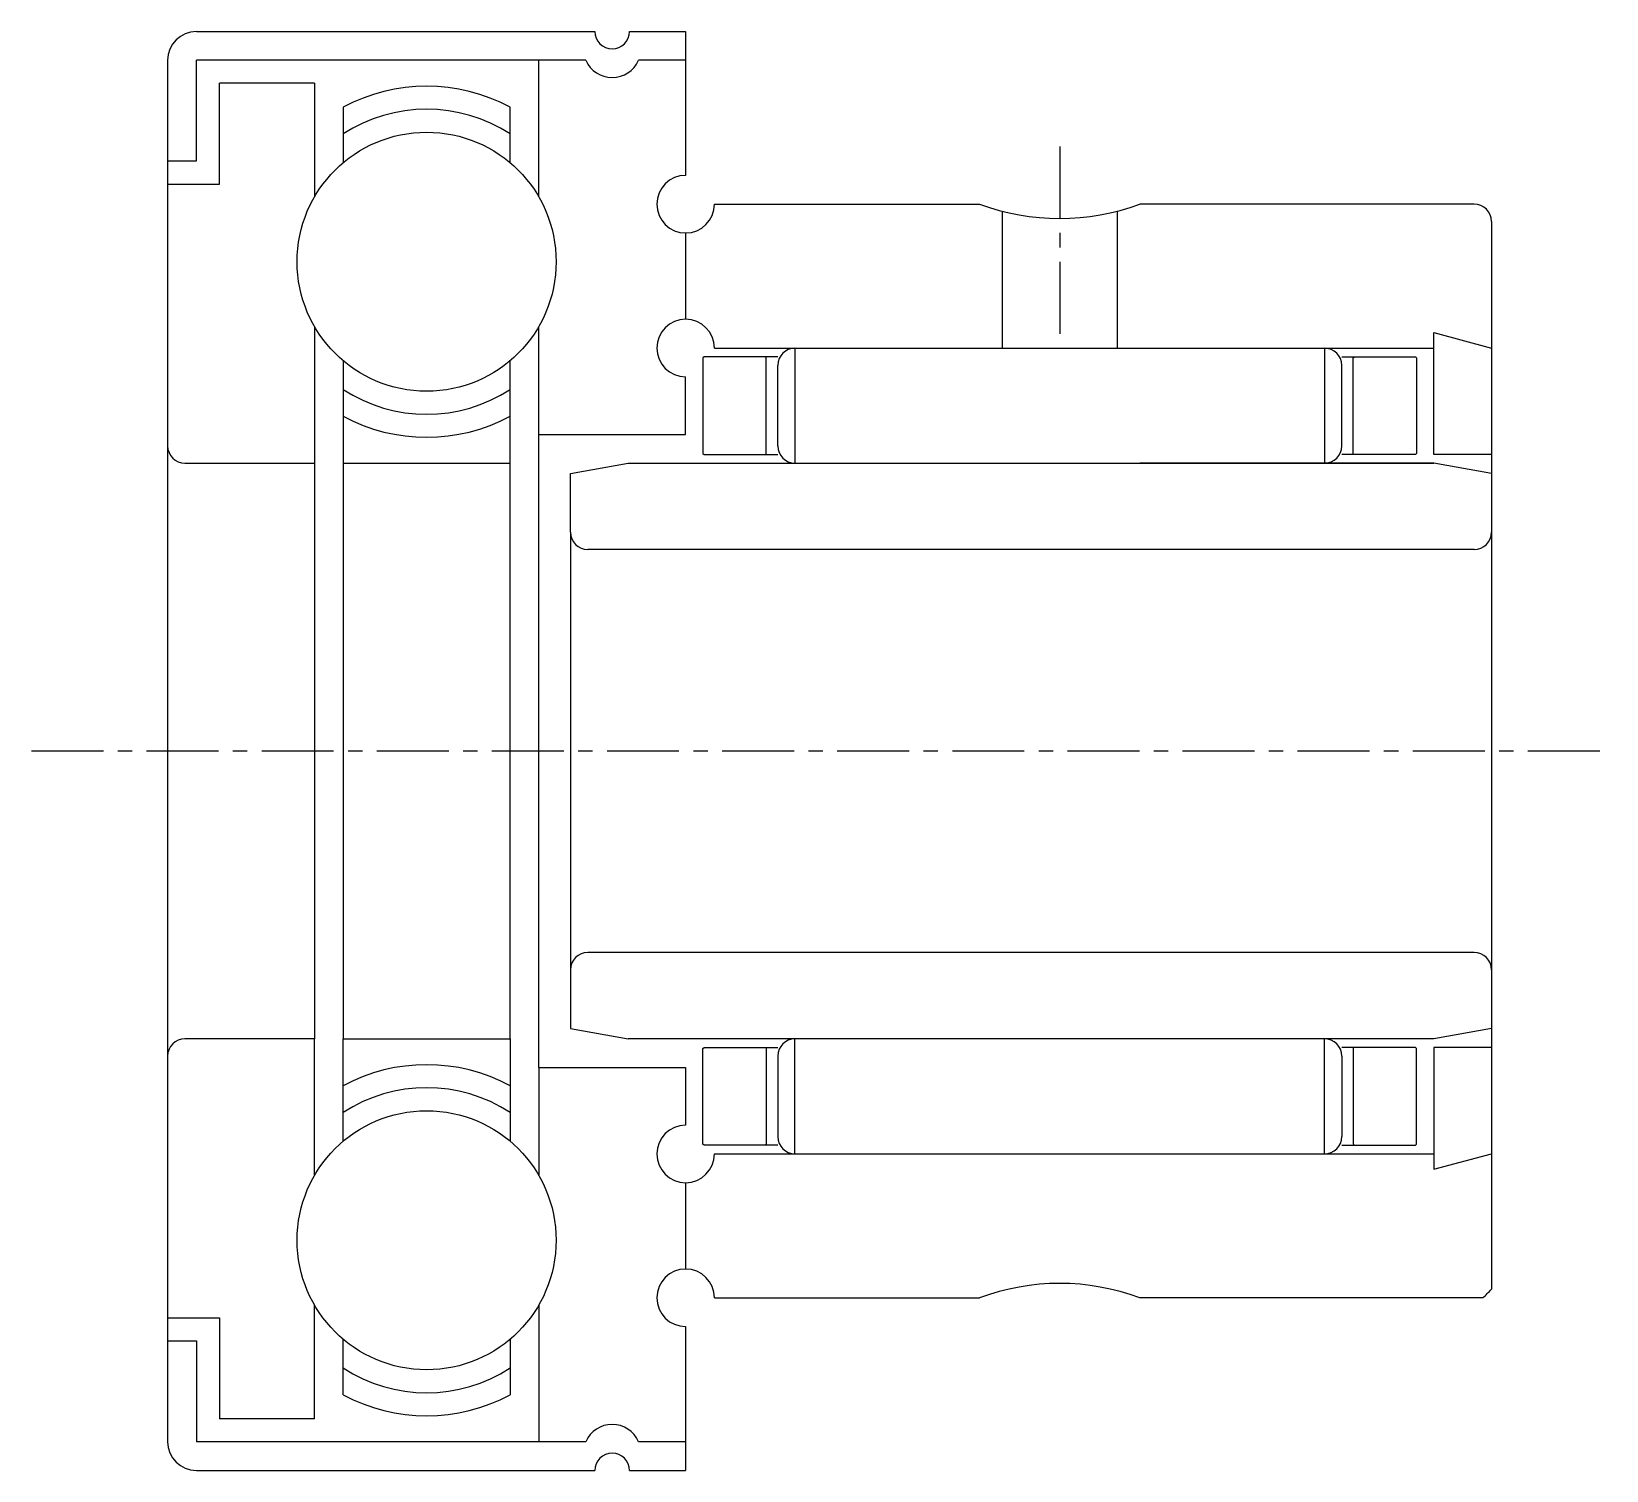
# Model space of a CAD drawing. Extents: x 154.1 to 228.1, y 83.2 to 179.6.
# Drawn here: x 200.69 to 228.05, y 154.58 to 179.58 of the extents above; entities outside this region: 2.
import ezdxf

# ---------------------------------------------------------------- set-up
doc = ezdxf.new("R2010")
doc.units = 0
doc.linetypes.add('CENTER', pattern=[2, 1.25, -0.25, 0.25, -0.25])
doc.layers.get('0').update_dxf_attribs({"linetype": 'CONTINUOUS'})
doc.layers.add('CENTER', color=1, linetype='CENTER')

msp = doc.modelspace()

# ---------------------------------------------------------------- linework, layer by layer
for p, q in [((203.551, 179.578), (210.475, 179.578)), ((211.075, 179.578), (212.051, 179.578)), ((212.051, 179.578), (212.051, 177.078)), ((203.051, 179.078), (203.051, 155.078)), ((203.551, 177.328), (203.551, 179.078)), ((210.317, 179.078), (203.551, 179.078)), ((209.5, 176.703), (209.5, 179.078)), ((212.051, 179.078), (211.234, 179.078)), ((203.951, 176.928), (203.951, 178.678)), ((205.602, 178.678), (203.951, 178.678)), ((205.602, 178.678), (205.602, 176.703)), ((206.102, 178.262), (206.102, 177.299)), ((209, 177.299), (209, 178.262)), ((203.051, 177.328), (203.551, 177.328)), ((203.051, 176.928), (203.951, 176.928)), ((212.551, 176.578), (217.159, 176.578)), ((225.751, 176.578), (219.943, 176.578)), ((217.551, 176.455), (217.551, 174.078)), ((219.551, 176.455), (219.551, 174.078)), ((226.051, 176.278), (226.051, 157.728)), ((212.051, 176.078), (212.051, 174.578)), ((205.602, 174.453), (205.602, 162.078)), ((209.5, 161.578), (209.5, 174.453)), ((225.051, 174.346), (226.051, 174.078)), ((225.051, 172.228), (225.051, 174.346)), ((212.551, 174.078), (225.051, 174.078)), ((213.951, 174.078), (213.951, 172.078)), ((223.151, 174.078), (223.151, 172.078)), ((206.102, 173.856), (206.102, 162.078)), ((209, 162.078), (209, 173.856)), ((212.371, 173.928), (212.351, 173.908)), ((212.351, 173.908), (212.351, 172.248)), ((213.651, 173.928), (212.371, 173.928)), ((213.451, 173.908), (213.431, 173.928)), ((213.451, 172.228), (213.451, 173.908)), ((213.651, 172.378), (213.651, 173.778)), ((223.451, 173.928), (224.731, 173.928)), ((223.451, 172.378), (223.451, 173.778)), ((223.651, 173.908), (223.671, 173.928)), ((223.651, 172.228), (223.651, 173.908)), ((223.771, 173.928), (223.771, 173.928)), ((224.091, 173.928), (224.091, 173.928)), ((224.731, 173.928), (224.751, 173.908)), ((224.751, 173.908), (224.751, 172.248)), ((212.051, 172.578), (212.051, 173.578)), ((209.5, 172.578), (212.051, 172.578)), ((212.351, 172.248), (212.371, 172.228)), ((212.371, 172.228), (213.651, 172.228)), ((224.731, 172.228), (223.451, 172.228)), ((224.751, 172.248), (224.731, 172.228)), ((226.051, 172.228), (225.051, 172.228)), ((203.351, 172.078), (205.602, 172.078)), ((206.102, 172.078), (209, 172.078)), ((210.051, 171.901), (211.051, 172.078)), ((210.051, 170.878), (210.051, 171.901)), ((211.051, 172.078), (225.051, 172.078)), ((217.18, 172.078), (217.18, 172.078)), ((225.051, 172.078), (219.943, 172.078)), ((226.051, 171.901), (225.051, 172.078)), ((210.051, 170.878), (210.051, 163.278)), ((225.751, 170.578), (210.351, 170.578)), ((225.751, 163.578), (210.351, 163.578)), ((210.051, 163.278), (210.051, 162.254)), ((205.602, 162.078), (203.351, 162.078)), ((205.602, 159.703), (205.602, 162.078)), ((206.102, 160.299), (206.102, 162.078)), ((206.102, 162.078), (209, 162.078)), ((209, 162.078), (209, 160.299)), ((210.051, 162.254), (211.051, 162.078)), ((225.051, 162.078), (211.051, 162.078)), ((213.951, 160.078), (213.951, 162.078)), ((217.18, 162.078), (217.18, 162.078)), ((223.151, 160.078), (223.151, 162.078)), ((226.051, 162.254), (225.051, 162.078)), ((212.351, 161.908), (212.371, 161.928)), ((212.351, 160.248), (212.351, 161.908)), ((212.371, 161.928), (213.651, 161.928)), ((213.451, 161.928), (213.451, 160.248)), ((213.651, 161.778), (213.651, 160.378)), ((224.731, 161.928), (223.451, 161.928)), ((223.451, 161.778), (223.451, 160.378)), ((223.651, 161.928), (223.651, 160.248)), ((224.751, 161.908), (224.731, 161.928)), ((224.751, 160.248), (224.751, 161.908)), ((225.051, 161.928), (225.051, 159.81)), ((226.051, 161.928), (225.051, 161.928)), ((209.5, 161.578), (212.051, 161.578)), ((209.5, 161.578), (209.5, 159.703)), ((212.051, 161.578), (212.051, 160.578)), ((212.371, 160.228), (212.351, 160.248)), ((213.651, 160.228), (212.371, 160.228)), ((213.451, 160.248), (213.431, 160.228)), ((223.451, 160.228), (224.731, 160.228)), ((223.651, 160.248), (223.671, 160.228)), ((224.731, 160.228), (224.751, 160.248)), ((212.551, 160.078), (225.051, 160.078)), ((225.051, 159.81), (226.051, 160.078)), ((212.051, 159.578), (212.051, 158.078)), ((205.602, 155.478), (205.602, 157.453)), ((209.5, 157.453), (209.5, 155.078)), ((212.551, 157.578), (217.159, 157.578)), ((225.901, 157.578), (219.943, 157.578)), ((203.051, 157.228), (203.951, 157.228)), ((203.951, 157.228), (203.951, 155.478)), ((203.051, 156.828), (203.551, 156.828)), ((203.551, 156.828), (203.551, 155.078)), ((206.102, 155.894), (206.102, 156.856)), ((209, 156.856), (209, 155.894)), ((212.051, 157.078), (212.051, 154.578)), ((205.602, 155.478), (203.951, 155.478)), ((210.317, 155.078), (203.551, 155.078)), ((212.051, 155.078), (211.234, 155.078)), ((203.551, 154.578), (210.475, 154.578)), ((211.075, 154.578), (212.051, 154.578))]:
    msp.add_line(p, q)
for centre in [(207.551, 175.578), (207.551, 158.578)]:
    msp.add_circle(centre, 2.25)
for centre, radius, start, end in [((203.551, 179.078), 0.5, 90, 180), ((210.775, 179.578), 0.3, 180, 360), ((210.775, 179.278), 0.5, 203.5782, 336.4218), ((207.551, 175.578), 3.05, 61.6448, 118.3552), ((207.551, 175.578), 2.65, 56.8642, 123.1358), ((212.051, 176.578), 0.5, 90, 0), ((218.551, 180.328), 4, 249.6359, 290.3641), ((225.751, 176.278), 0.3, 0, 90), ((212.051, 174.078), 0.5, 0, 270), ((213.951, 173.778), 0.3, 90.0002, 179.9998), ((223.151, 173.778), 0.3, 0.0002, 89.9998), ((207.551, 175.578), 2.65, 236.8642, 303.1358), ((207.551, 175.578), 3.05, 241.6448, 298.3552), ((203.351, 172.378), 0.3, 180, 270), ((213.951, 172.378), 0.3, 180, 270), ((223.151, 172.378), 0.3, 270, 0), ((210.351, 170.878), 0.3, 180, 270), ((225.751, 170.878), 0.3, 270, 0), ((210.351, 163.278), 0.3, 90, 180), ((225.751, 163.278), 0.3, 0, 90), ((203.351, 161.778), 0.3, 90, 180), ((213.951, 161.778), 0.3, 90, 180), ((223.151, 161.778), 0.3, 0, 90), ((207.551, 158.578), 3.05, 61.6448, 118.3552), ((207.551, 158.578), 2.65, 56.8642, 123.1358), ((212.051, 160.078), 0.5, 90, 0), ((213.951, 160.378), 0.3, 180.0002, 269.9998), ((223.151, 160.378), 0.3, 270.0002, 359.9998), ((212.051, 157.578), 0.5, 0, 270), ((218.551, 153.828), 4, 69.6359, 110.3641), ((224.918, 158.711), 1.5, 310.9452, 319.0548), ((207.551, 158.578), 2.65, 236.8642, 303.1358), ((207.551, 158.578), 3.05, 241.6448, 298.3552), ((210.775, 154.878), 0.5, 23.5782, 156.4218), ((203.551, 155.078), 0.5, 180, 270), ((210.775, 154.578), 0.3, 0, 180)]:
    msp.add_arc(centre, radius, start, end)
at = {"layer": 'CENTER', "color": 1, "linetype": 'CENTER'}
for p, q in [((218.551, 177.578), (218.551, 174.078)), ((200.685, 167.078), (228.051, 167.078))]:
    msp.add_line(p, q, dxfattribs=at)

# ---------------------------------------------------------------- texts
for s, p in [('NKXZ 7', (153.626, 98.208)), ('NKXZ07', (153.626, 83.208))]:
    msp.add_text(s, height=4).set_placement(p)

doc.saveas('drawing.dxf')
